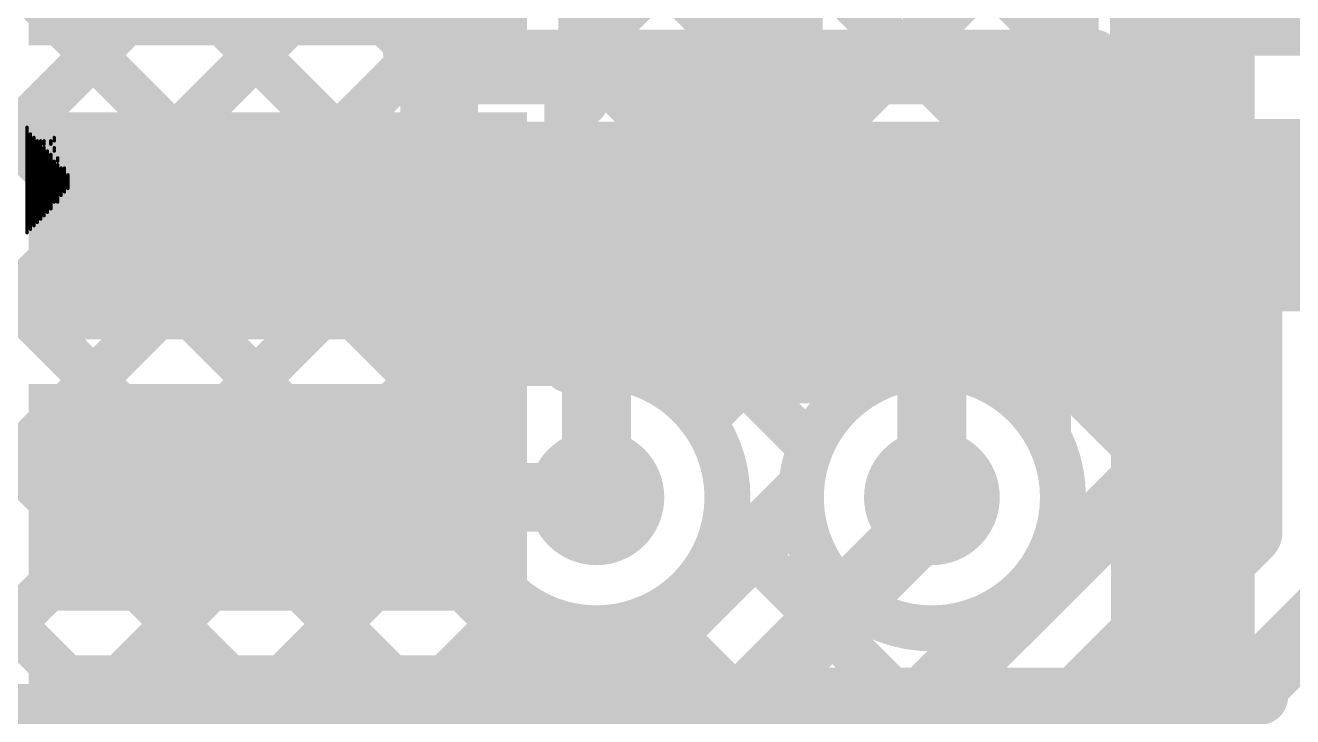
# Model space of a CAD drawing. Header units: millimetres. Extents: x 1.22 to 4.12, y 1.17 to 3.21.
# Drawn here: x 1.6853 to 1.9058, y 2.4304 to 2.5508 of the extents above; entities that cross this region are included whole.
import ezdxf

# ---------------------------------------------------------------- set-up
doc = ezdxf.new("R2010")
doc.units = ezdxf.units.MM
doc.header["$MEASUREMENT"] = 0
for name, color, linetype in [('BottomLayer', 5, 'Continuous'), ('BottomPaste', 16, 'Continuous'), ('BottomSolder', 6, 'Continuous'), ('MultiLayer', 9, 'Continuous'), ('TopLayer', 1, 'Continuous'), ('TopOverlay', 2, 'Continuous'), ('TopPaste', 8, 'Continuous'), ('TopSolder', 216, 'Continuous'), ('ViaHoleLayer', 16, 'Continuous')]:
    doc.layers.add(name, color=color, linetype=linetype)

# ---------------------------------------------------------------- blocks, each defined once
blk = doc.blocks.new('B3FS_1012P_17')
at = {"layer": 'TopOverlay', "const_width": 0.01}
blk.add_lwpolyline([(0.087, -0.129), (-0.092, -0.129)], dxfattribs=at)
at = {"layer": 'TopOverlay', "const_width": 0.005}
for points in [[(-0.0945, -0.129, 1), (-0.0895, -0.129, 1)], [(0.0845, -0.129, 1), (0.0895, -0.129, 1)]]:
    blk.add_lwpolyline(points, format="xyb", close=True, dxfattribs=at)
blk = doc.blocks.new('RN42_I_RM_B_18')
at = {"layer": 'BottomLayer'}
for points in [[(-0.03937, 0.42717), (-0.03937, 0.34843), (-0.00787, 0.42717), (-0.00787, 0.34843)], [(0.00787, 0.42717), (0.00787, 0.34843), (0.03937, 0.42717), (0.03937, 0.34843)], [(0.05512, 0.42717), (0.05512, 0.34843), (0.08661, 0.42717), (0.08661, 0.34843)]]:
    blk.add_solid(points, dxfattribs=at)
at = {"layer": 'BottomPaste'}
for points in [[(-0.03937, 0.42717), (-0.03937, 0.34843), (-0.00787, 0.42717), (-0.00787, 0.34843)], [(0.00787, 0.42717), (0.00787, 0.34843), (0.03937, 0.42717), (0.03937, 0.34843)], [(0.05512, 0.42717), (0.05512, 0.34843), (0.08661, 0.42717), (0.08661, 0.34843)]]:
    blk.add_solid(points, dxfattribs=at)
at = {"layer": 'BottomSolder'}
for points in [[(-0.04337, 0.43117), (-0.04337, 0.34443), (-0.00387, 0.43117), (-0.00387, 0.34443)], [(0.00387, 0.43117), (0.00387, 0.34443), (0.04337, 0.43117), (0.04337, 0.34443)], [(0.05112, 0.43117), (0.05112, 0.34443), (0.09061, 0.43117), (0.09061, 0.34443)], [(0.1023, 0.43117), (0.1023, 0.34443), (0.1418, 0.43117), (0.1418, 0.34443)]]:
    blk.add_solid(points, dxfattribs=at)
blk = doc.blocks.new('R__0603_25')
at = {"layer": 'TopLayer'}
for points in [[(-0.015, -0.0175), (-0.015, 0.0175), (-0.045, -0.0175), (-0.045, 0.0175)], [(0.045, -0.0175), (0.045, 0.0175), (0.015, -0.0175), (0.015, 0.0175)]]:
    blk.add_solid(points, dxfattribs=at)
at = {"layer": 'TopOverlay', "const_width": 0.01}
for points in [[(-0.052, 0.024), (-0.052, -0.024)], [(-0.052, 0.024), (0.052, 0.024)], [(0.052, 0.024), (0.052, -0.024)], [(-0.052, -0.024), (0.052, -0.024)]]:
    blk.add_lwpolyline(points, dxfattribs=at)
at = {"layer": 'TopOverlay', "const_width": 0.005}
for points in [[(-0.0545, 0.024, 1), (-0.0495, 0.024, 1)], [(-0.0545, 0.024, 1), (-0.0495, 0.024, 1)], [(0.0495, 0.024, 1), (0.0545, 0.024, 1)], [(0.0495, 0.024, 1), (0.0545, 0.024, 1)], [(-0.0545, -0.024, 1), (-0.0495, -0.024, 1)], [(-0.0545, -0.024, 1), (-0.0495, -0.024, 1)], [(0.0495, -0.024, 1), (0.0545, -0.024, 1)], [(0.0495, -0.024, 1), (0.0545, -0.024, 1)]]:
    blk.add_lwpolyline(points, format="xyb", close=True, dxfattribs=at)
at = {"layer": 'TopPaste'}
for points in [[(-0.015, -0.0175), (-0.015, 0.0175), (-0.045, -0.0175), (-0.045, 0.0175)], [(0.045, -0.0175), (0.045, 0.0175), (0.015, -0.0175), (0.015, 0.0175)]]:
    blk.add_solid(points, dxfattribs=at)
at = {"layer": 'TopSolder'}
for points in [[(-0.011, -0.0215), (-0.011, 0.0215), (-0.049, -0.0215), (-0.049, 0.0215)], [(0.049, -0.0215), (0.049, 0.0215), (0.011, -0.0215), (0.011, 0.0215)]]:
    blk.add_solid(points, dxfattribs=at)
blk = doc.blocks.new('R__0603_30')
at = {"layer": 'TopLayer'}
for points in [[(-0.015, -0.0175), (-0.015, 0.0175), (-0.045, -0.0175), (-0.045, 0.0175)], [(0.045, -0.0175), (0.045, 0.0175), (0.015, -0.0175), (0.015, 0.0175)]]:
    blk.add_solid(points, dxfattribs=at)
at = {"layer": 'TopOverlay', "const_width": 0.01}
for points in [[(-0.052, 0.024), (-0.052, -0.024)], [(-0.052, 0.024), (0.052, 0.024)], [(0.052, 0.024), (0.052, -0.024)], [(-0.052, -0.024), (0.052, -0.024)]]:
    blk.add_lwpolyline(points, dxfattribs=at)
at = {"layer": 'TopOverlay', "const_width": 0.005}
for points in [[(-0.0545, 0.024, 1), (-0.0495, 0.024, 1)], [(-0.0545, 0.024, 1), (-0.0495, 0.024, 1)], [(0.0495, 0.024, 1), (0.0545, 0.024, 1)], [(0.0495, 0.024, 1), (0.0545, 0.024, 1)], [(-0.0545, -0.024, 1), (-0.0495, -0.024, 1)], [(-0.0545, -0.024, 1), (-0.0495, -0.024, 1)], [(0.0495, -0.024, 1), (0.0545, -0.024, 1)], [(0.0495, -0.024, 1), (0.0545, -0.024, 1)]]:
    blk.add_lwpolyline(points, format="xyb", close=True, dxfattribs=at)
at = {"layer": 'TopPaste'}
for points in [[(-0.015, -0.0175), (-0.015, 0.0175), (-0.045, -0.0175), (-0.045, 0.0175)], [(0.045, -0.0175), (0.045, 0.0175), (0.015, -0.0175), (0.015, 0.0175)]]:
    blk.add_solid(points, dxfattribs=at)
at = {"layer": 'TopSolder'}
for points in [[(-0.011, -0.0215), (-0.011, 0.0215), (-0.049, -0.0215), (-0.049, 0.0215)], [(0.049, -0.0215), (0.049, 0.0215), (0.011, -0.0215), (0.011, 0.0215)]]:
    blk.add_solid(points, dxfattribs=at)
blk = doc.blocks.new('R__0402_31')
at = {"layer": 'TopLayer'}
for points in [[(-0.0095, -0.0125), (-0.0095, 0.0125), (-0.0275, -0.0125), (-0.0275, 0.0125)], [(0.0275, -0.0125), (0.0275, 0.0125), (0.0095, -0.0125), (0.0095, 0.0125)]]:
    blk.add_solid(points, dxfattribs=at)
at = {"layer": 'TopOverlay', "const_width": 0.01}
for points in [[(-0.034, -0.019), (-0.034, 0.019)], [(0.034, 0.019), (-0.034, 0.019)], [(0.034, -0.019), (0.034, 0.019)], [(0.034, -0.019), (-0.034, -0.019)]]:
    blk.add_lwpolyline(points, dxfattribs=at)
at = {"layer": 'TopOverlay', "const_width": 0.005}
for points in [[(-0.0365, 0.019, 1), (-0.0315, 0.019, 1)], [(-0.0365, 0.019, 1), (-0.0315, 0.019, 1)], [(0.0315, 0.019, 1), (0.0365, 0.019, 1)], [(0.0315, 0.019, 1), (0.0365, 0.019, 1)], [(-0.0365, -0.019, 1), (-0.0315, -0.019, 1)], [(-0.0365, -0.019, 1), (-0.0315, -0.019, 1)], [(0.0315, -0.019, 1), (0.0365, -0.019, 1)], [(0.0315, -0.019, 1), (0.0365, -0.019, 1)]]:
    blk.add_lwpolyline(points, format="xyb", close=True, dxfattribs=at)
at = {"layer": 'TopPaste'}
for points in [[(-0.0095, -0.0125), (-0.0095, 0.0125), (-0.0275, -0.0125), (-0.0275, 0.0125)], [(0.0275, -0.0125), (0.0275, 0.0125), (0.0095, -0.0125), (0.0095, 0.0125)]]:
    blk.add_solid(points, dxfattribs=at)
at = {"layer": 'TopSolder'}
for points in [[(-0.0055, -0.0165), (-0.0055, 0.0165), (-0.0315, -0.0165), (-0.0315, 0.0165)], [(0.0315, -0.0165), (0.0315, 0.0165), (0.0055, -0.0165), (0.0055, 0.0165)]]:
    blk.add_solid(points, dxfattribs=at)

msp = doc.modelspace()

# ---------------------------------------------------------------- linework, layer by layer
at = {"layer": 'BottomLayer'}
for points, const_width in [([(1.78257, 2.54625), (1.88292, 2.6466)], 0.008), ([(1.78745, 2.6249), (1.86319, 2.54916)], 0.008), ([(1.88669, 2.19303), (1.88669, 2.60469)], 0.025), ([(1.77957, 2.60449), (1.86319, 2.52088)], 0.008), ([(1.86319, 2.47925), (1.86319, 2.60469)], 0.008), ([(1.77957, 2.51497), (1.86319, 2.59858)], 0.008), ([(1.78257, 2.5373), (1.78257, 2.5968)], 0.008), ([(1.78257, 2.5732), (1.86319, 2.49259)], 0.008), ([(1.78432, 2.49143), (1.86319, 2.57029)], 0.008), ([(1.78257, 2.54492), (1.83689, 2.4906)], 0.008), ([(1.77957, 2.5373), (1.77957, 2.54261)], 0.008), ([(1.80313, 2.48195), (1.86319, 2.54201)], 0.008), ([(1.77957, 2.49537), (1.77957, 2.5373)], 0.008), ([(1.77957, 2.51963), (1.82191, 2.4773)], 0.008), ([(1.84079, 2.49133), (1.86319, 2.51372)], 0.008), ([(1.77957, 2.49087), (1.77957, 2.49537)], 0.008), ([(1.77957, 2.49087), (1.77957, 2.49537)], 0.008), ([(1.86073, 2.48298), (1.86319, 2.48544)], 0.008), ([(1.7292, 2.46862), (1.78462, 2.46862)], 0.012), ([(1.78784, 2.43838), (1.8203, 2.47084)], 0.008), ([(1.843, 2.46538), (1.843, 2.46862)], 0.012), ([(1.79196, 2.43838), (1.82027, 2.46669)], 0.008), ([(1.799, 2.42138), (1.843, 2.46538)], 0.012), ([(1.80695, 2.46397), (1.81225, 2.45867)], 0.008), ([(1.77957, 2.44187), (1.77957, 2.44638)], 0.008), ([(1.77957, 2.44187), (1.77957, 2.44638)], 0.008), ([(1.79455, 2.44809), (1.79811, 2.44453)], 0.008), ([(1.77957, 2.43838), (1.77957, 2.44187)], 0.008), ([(1.77957, 2.43838), (1.79196, 2.43838)], 0.008)]:
    msp.add_lwpolyline(points, dxfattribs=dict(at, const_width=const_width))
for points, const_width in [([(1.86119, 2.54916, 1), (1.86519, 2.54916, 1)], 0.004), ([(1.78057, 2.54625, 1), (1.78457, 2.54625, 1)], 0.004), ([(1.78057, 2.54492, 1), (1.78457, 2.54492, 1)], 0.004), ([(1.77757, 2.54261, 1), (1.78157, 2.54261, 1)], 0.004), ([(1.86119, 2.54201, 1), (1.86519, 2.54201, 1)], 0.004), ([(1.77757, 2.5373, 1), (1.78157, 2.5373, 1)], 0.004), ([(1.77757, 2.5373, 1), (1.78157, 2.5373, 1)], 0.004), ([(1.78057, 2.5373, 1), (1.78457, 2.5373, 1)], 0.004), ([(1.77757, 2.51963, 1), (1.78157, 2.51963, 1)], 0.004), ([(1.86119, 2.52088, 1), (1.86519, 2.52088, 1)], 0.004), ([(1.77757, 2.51497, 1), (1.78157, 2.51497, 1)], 0.004), ([(1.86119, 2.51372, 1), (1.86519, 2.51372, 1)], 0.004), ([(1.77757, 2.49537, 1), (1.78157, 2.49537, 1)], 0.004), ([(1.77757, 2.49537, 1), (1.78157, 2.49537, 1)], 0.004), ([(1.77757, 2.49537, 1), (1.78157, 2.49537, 1)], 0.004), ([(1.86119, 2.49259, 1), (1.86519, 2.49259, 1)], 0.004), ([(1.77757, 2.49087, 1), (1.78157, 2.49087, 1)], 0.004), ([(1.77757, 2.49087, 1), (1.78157, 2.49087, 1)], 0.004), ([(1.77757, 2.49087, 1), (1.78157, 2.49087, 1)], 0.004), ([(1.78232, 2.49143, 1), (1.78632, 2.49143, 1)], 0.004), ([(1.83489, 2.4906, 1), (1.83889, 2.4906, 1)], 0.004), ([(1.83879, 2.49133, 1), (1.84279, 2.49133, 1)], 0.004), ([(1.86119, 2.48544, 1), (1.86519, 2.48544, 1)], 0.004), ([(1.80113, 2.48195, 1), (1.80513, 2.48195, 1)], 0.004), ([(1.85873, 2.48298, 1), (1.86273, 2.48298, 1)], 0.004), ([(1.86119, 2.47925, 1), (1.86519, 2.47925, 1)], 0.004), ([(1.86119, 2.47925, 1), (1.86519, 2.47925, 1)], 0.004), ([(1.81991, 2.4773, 1), (1.82391, 2.4773, 1)], 0.004), ([(1.77872, 2.46862, 1), (1.79053, 2.46862, 1)], 0.01181), ([(1.83709, 2.46862, 1), (1.84891, 2.46862, 1)], 0.01181), ([(1.7262, 2.46862, 1), (1.7322, 2.46862, 1)], 0.006), ([(1.78162, 2.46862, 1), (1.78762, 2.46862, 1)], 0.006), ([(1.8183, 2.47084, 1), (1.8223, 2.47084, 1)], 0.004), ([(1.84, 2.46862, 1), (1.846, 2.46862, 1)], 0.006), ([(1.80543, 2.46862, 1), (1.80943, 2.46862, 1)], 0.004), ([(1.80543, 2.46862, 1), (1.80943, 2.46862, 1)], 0.004), ([(1.81827, 2.46669, 1), (1.82227, 2.46669, 1)], 0.004), ([(1.81827, 2.46669, 1), (1.82227, 2.46669, 1)], 0.004), ([(1.84, 2.46538, 1), (1.846, 2.46538, 1)], 0.006), ([(1.84, 2.46538, 1), (1.846, 2.46538, 1)], 0.006), ([(1.80495, 2.46397, 1), (1.80895, 2.46397, 1)], 0.004), ([(1.81025, 2.45867, 1), (1.81425, 2.45867, 1)], 0.004), ([(1.77757, 2.44638, 1), (1.78157, 2.44638, 1)], 0.004), ([(1.77757, 2.44638, 1), (1.78157, 2.44638, 1)], 0.004), ([(1.77757, 2.44638, 1), (1.78157, 2.44638, 1)], 0.004), ([(1.79255, 2.44809, 1), (1.79655, 2.44809, 1)], 0.004), ([(1.79611, 2.44453, 1), (1.80011, 2.44453, 1)], 0.004), ([(1.77757, 2.44187, 1), (1.78157, 2.44187, 1)], 0.004), ([(1.77757, 2.44187, 1), (1.78157, 2.44187, 1)], 0.004), ([(1.77757, 2.44187, 1), (1.78157, 2.44187, 1)], 0.004), ([(1.77757, 2.43838, 1), (1.78157, 2.43838, 1)], 0.004), ([(1.77757, 2.43838, 1), (1.78157, 2.43838, 1)], 0.004), ([(1.78584, 2.43838, 1), (1.78984, 2.43838, 1)], 0.004), ([(1.78996, 2.43838, 1), (1.79396, 2.43838, 1)], 0.004), ([(1.78996, 2.43838, 1), (1.79396, 2.43838, 1)], 0.004)]:
    msp.add_lwpolyline(points, format="xyb", close=True, dxfattribs=dict(at, const_width=const_width))
at = {"layer": 'BottomLayer', "const_width": 0.008}
for points in [[(1.77957, 2.49087, -0.481171), (1.80743, 2.46862)], [(1.82027, 2.46669, -0.817716), (1.86319, 2.47925)], [(1.80743, 2.46862, -0.481171), (1.77957, 2.44638)]]:
    msp.add_lwpolyline(points, format="xyb", dxfattribs=at)
at = {"layer": 'MultiLayer', "const_width": 0.01181}
for points in [[(1.77872, 2.46862, 1), (1.79053, 2.46862, 1)], [(1.83709, 2.46862, 1), (1.84891, 2.46862, 1)]]:
    msp.add_lwpolyline(points, format="xyb", close=True, dxfattribs=at)
at = {"layer": 'TopLayer'}
for points, const_width in [([(1.57421, 2.725), (1.7515, 2.54771)], 0.008), ([(1.46742, 2.71865), (1.77516, 2.41091)], 0.008), ([(1.464, 2.69379), (1.74721, 2.41058)], 0.008), ([(1.464, 2.6655), (1.71892, 2.41058)], 0.008), ([(1.7515, 2.546), (1.7515, 2.604)], 0.008), ([(1.572, 2.42053), (1.7515, 2.60003)], 0.008), ([(1.6818, 2.58913), (1.7545, 2.51643)], 0.008), ([(1.783, 2.55), (1.783, 2.575)], 0.01), ([(1.843, 2.55), (1.843, 2.575)], 0.01), ([(1.6119, 2.43214), (1.7515, 2.57174)], 0.008), ([(1.67249, 2.57015), (1.76409, 2.47855)], 0.008), ([(1.64928, 2.56508), (1.80055, 2.41381)], 0.008), ([(1.64018, 2.43214), (1.75404, 2.546)], 0.008), ([(1.7515, 2.546), (1.8115, 2.546)], 0.008), ([(1.75321, 2.546), (1.75821, 2.541)], 0.008), ([(1.77732, 2.541), (1.78232, 2.546)], 0.008), ([(1.78149, 2.546), (1.78649, 2.541)], 0.008), ([(1.80561, 2.541), (1.81061, 2.546)], 0.008), ([(1.80978, 2.546), (1.81478, 2.541)], 0.008), ([(1.8145, 2.546), (1.8715, 2.546)], 0.008), ([(1.83389, 2.541), (1.83889, 2.546)], 0.008), ([(1.83806, 2.546), (1.84306, 2.541)], 0.008), ([(1.86218, 2.541), (1.86718, 2.546)], 0.008), ([(1.86635, 2.546), (1.87135, 2.541)], 0.008), ([(1.8715, 2.541), (1.8715, 2.546)], 0.008), ([(1.726, 2.26309), (2.00191, 2.539)], 0.012), ([(1.7545, 2.541), (1.8115, 2.541)], 0.008), ([(1.7545, 2.489), (1.7545, 2.541)], 0.008), ([(1.8115, 2.489), (1.8115, 2.541)], 0.008), ([(1.8145, 2.541), (1.8715, 2.541)], 0.008), ([(1.8145, 2.489), (1.8145, 2.541)], 0.008), ([(1.8715, 2.5355), (1.8715, 2.541)], 0.008), ([(1.8715, 2.5355), (1.8715, 2.541)], 0.008), ([(1.8715, 2.489), (1.8715, 2.5355)], 0.008), ([(1.8745, 2.5015), (1.8745, 2.5355)], 0.008), ([(1.8715, 2.52204), (1.8745, 2.52504)], 0.008), ([(1.898, 2.46258), (1.898, 2.5215)], 0.012), ([(1.8115, 2.51861), (1.8145, 2.52161)], 0.008), ([(1.66847, 2.43214), (1.7545, 2.51818)], 0.008), ([(1.782, 2.514), (1.783, 2.515)], 0.012), ([(1.783, 2.515), (1.78462, 2.51338)], 0.012), ([(1.843, 2.46862), (1.843, 2.515)], 0.012), ([(1.78462, 2.46862), (1.78462, 2.51338)], 0.012), ([(1.8115, 2.51599), (1.8145, 2.51299)], 0.008), ([(1.8715, 2.51256), (1.8745, 2.50956)], 0.008), ([(1.8715, 2.49375), (1.87925, 2.5015)], 0.008), ([(1.8745, 2.5015), (1.881, 2.5015)], 0.008), ([(1.881, 2.46962), (1.881, 2.5015)], 0.008), ([(1.8115, 2.49032), (1.8145, 2.49332)], 0.008), ([(1.86675, 2.489), (1.8715, 2.49375)], 0.008), ([(1.69302, 2.42841), (1.7545, 2.48989)], 0.008), ([(1.7545, 2.489), (1.76762, 2.489)], 0.008), ([(1.76762, 2.48383), (1.76762, 2.489)], 0.008), ([(1.80162, 2.489), (1.8115, 2.489)], 0.008), ([(1.80162, 2.48383), (1.80162, 2.489)], 0.008), ([(1.80313, 2.48195), (1.81018, 2.489)], 0.008), ([(1.81021, 2.489), (1.82191, 2.4773)], 0.008), ([(1.8145, 2.489), (1.826, 2.489)], 0.008), ([(1.826, 2.48383), (1.826, 2.489)], 0.008), ([(1.86, 2.489), (1.8715, 2.489)], 0.008), ([(1.86, 2.48383), (1.86, 2.489)], 0.008), ([(1.86073, 2.48298), (1.86675, 2.489)], 0.008), ([(1.86678, 2.489), (1.881, 2.47478)], 0.008), ([(1.86194, 2.45591), (1.881, 2.47497)], 0.008), ([(1.76004, 2.41058), (1.8203, 2.47084)], 0.008), ([(1.70348, 2.41058), (1.76181, 2.46892)], 0.008), ([(1.81177, 2.40039), (1.881, 2.46962)], 0.008), ([(1.71742, 2.282), (1.898, 2.46258)], 0.012), ([(1.80695, 2.46397), (1.84115, 2.42977)], 0.008), ([(1.86498, 2.46252), (1.86943, 2.45806)], 0.008), ([(1.79382, 2.41607), (1.82864, 2.4509)], 0.008), ([(1.73176, 2.41058), (1.77129, 2.45011)], 0.008), ([(1.8102, 2.40417), (1.85571, 2.44968)], 0.008), ([(1.79455, 2.44809), (1.82701, 2.41563)], 0.008), ([(1.85168, 2.44753), (1.85529, 2.44392)], 0.008), ([(1.60802, 2.43214), (1.69302, 2.43214)], 0.008), ([(1.69302, 2.41058), (1.69302, 2.43214)], 0.008)]:
    msp.add_lwpolyline(points, dxfattribs=dict(at, const_width=const_width))
for points, const_width in [([(1.7805, 2.55, 1), (1.7855, 2.55, 1)], 0.005), ([(1.8405, 2.55, 1), (1.8455, 2.55, 1)], 0.005), ([(1.7495, 2.54771, 1), (1.7535, 2.54771, 1)], 0.004), ([(1.7495, 2.546, 1), (1.7535, 2.546, 1)], 0.004), ([(1.7495, 2.546, 1), (1.7535, 2.546, 1)], 0.004), ([(1.75121, 2.546, 1), (1.75521, 2.546, 1)], 0.004), ([(1.75204, 2.546, 1), (1.75604, 2.546, 1)], 0.004), ([(1.77949, 2.546, 1), (1.78349, 2.546, 1)], 0.004), ([(1.78032, 2.546, 1), (1.78432, 2.546, 1)], 0.004), ([(1.80778, 2.546, 1), (1.81178, 2.546, 1)], 0.004), ([(1.80861, 2.546, 1), (1.81261, 2.546, 1)], 0.004), ([(1.8095, 2.546, 1), (1.8135, 2.546, 1)], 0.004), ([(1.8125, 2.546, 1), (1.8165, 2.546, 1)], 0.004), ([(1.83606, 2.546, 1), (1.84006, 2.546, 1)], 0.004), ([(1.83689, 2.546, 1), (1.84089, 2.546, 1)], 0.004), ([(1.86435, 2.546, 1), (1.86835, 2.546, 1)], 0.004), ([(1.86518, 2.546, 1), (1.86918, 2.546, 1)], 0.004), ([(1.8695, 2.546, 1), (1.8735, 2.546, 1)], 0.004), ([(1.8695, 2.546, 1), (1.8735, 2.546, 1)], 0.004), ([(1.7525, 2.541, 1), (1.7565, 2.541, 1)], 0.004), ([(1.7525, 2.541, 1), (1.7565, 2.541, 1)], 0.004), ([(1.75621, 2.541, 1), (1.76021, 2.541, 1)], 0.004), ([(1.77532, 2.541, 1), (1.77932, 2.541, 1)], 0.004), ([(1.78449, 2.541, 1), (1.78849, 2.541, 1)], 0.004), ([(1.80361, 2.541, 1), (1.80761, 2.541, 1)], 0.004), ([(1.8095, 2.541, 1), (1.8135, 2.541, 1)], 0.004), ([(1.8095, 2.541, 1), (1.8135, 2.541, 1)], 0.004), ([(1.8125, 2.541, 1), (1.8165, 2.541, 1)], 0.004), ([(1.8125, 2.541, 1), (1.8165, 2.541, 1)], 0.004), ([(1.81278, 2.541, 1), (1.81678, 2.541, 1)], 0.004), ([(1.83189, 2.541, 1), (1.83589, 2.541, 1)], 0.004), ([(1.84106, 2.541, 1), (1.84506, 2.541, 1)], 0.004), ([(1.86018, 2.541, 1), (1.86418, 2.541, 1)], 0.004), ([(1.86935, 2.541, 1), (1.87335, 2.541, 1)], 0.004), ([(1.8695, 2.541, 1), (1.8735, 2.541, 1)], 0.004), ([(1.8695, 2.541, 1), (1.8735, 2.541, 1)], 0.004), ([(1.8695, 2.541, 1), (1.8735, 2.541, 1)], 0.004), ([(1.8695, 2.541, 1), (1.8735, 2.541, 1)], 0.004), ([(1.8695, 2.5355, 1), (1.8735, 2.5355, 1)], 0.004), ([(1.8695, 2.5355, 1), (1.8735, 2.5355, 1)], 0.004), ([(1.8695, 2.5355, 1), (1.8735, 2.5355, 1)], 0.004), ([(1.8725, 2.5355, 1), (1.8765, 2.5355, 1)], 0.004), ([(1.8725, 2.52504, 1), (1.8765, 2.52504, 1)], 0.004), ([(1.895, 2.5215, 1), (1.901, 2.5215, 1)], 0.006), ([(1.8125, 2.52161, 1), (1.8165, 2.52161, 1)], 0.004), ([(1.8695, 2.52204, 1), (1.8735, 2.52204, 1)], 0.004), ([(1.7525, 2.51818, 1), (1.7565, 2.51818, 1)], 0.004), ([(1.78, 2.515, 1), (1.786, 2.515, 1)], 0.006), ([(1.78, 2.515, 1), (1.786, 2.515, 1)], 0.006), ([(1.8095, 2.51861, 1), (1.8135, 2.51861, 1)], 0.004), ([(1.84, 2.515, 1), (1.846, 2.515, 1)], 0.006), ([(1.7525, 2.51643, 1), (1.7565, 2.51643, 1)], 0.004), ([(1.779, 2.514, 1), (1.785, 2.514, 1)], 0.006), ([(1.78162, 2.51338, 1), (1.78762, 2.51338, 1)], 0.006), ([(1.78162, 2.51338, 1), (1.78762, 2.51338, 1)], 0.006), ([(1.8095, 2.51599, 1), (1.8135, 2.51599, 1)], 0.004), ([(1.8125, 2.51299, 1), (1.8165, 2.51299, 1)], 0.004), ([(1.8695, 2.51256, 1), (1.8735, 2.51256, 1)], 0.004), ([(1.8725, 2.50956, 1), (1.8765, 2.50956, 1)], 0.004), ([(1.8725, 2.5015, 1), (1.8765, 2.5015, 1)], 0.004), ([(1.8725, 2.5015, 1), (1.8765, 2.5015, 1)], 0.004), ([(1.87725, 2.5015, 1), (1.88125, 2.5015, 1)], 0.004), ([(1.879, 2.5015, 1), (1.883, 2.5015, 1)], 0.004), ([(1.879, 2.5015, 1), (1.883, 2.5015, 1)], 0.004), ([(1.8125, 2.49332, 1), (1.8165, 2.49332, 1)], 0.004), ([(1.8695, 2.49375, 1), (1.8735, 2.49375, 1)], 0.004), ([(1.8695, 2.49375, 1), (1.8735, 2.49375, 1)], 0.004), ([(1.8095, 2.49032, 1), (1.8135, 2.49032, 1)], 0.004), ([(1.7525, 2.48989, 1), (1.7565, 2.48989, 1)], 0.004), ([(1.7525, 2.489, 1), (1.7565, 2.489, 1)], 0.004), ([(1.7525, 2.489, 1), (1.7565, 2.489, 1)], 0.004), ([(1.76562, 2.489, 1), (1.76962, 2.489, 1)], 0.004), ([(1.76562, 2.489, 1), (1.76962, 2.489, 1)], 0.004), ([(1.79962, 2.489, 1), (1.80362, 2.489, 1)], 0.004), ([(1.79962, 2.489, 1), (1.80362, 2.489, 1)], 0.004), ([(1.80818, 2.489, 1), (1.81218, 2.489, 1)], 0.004), ([(1.80821, 2.489, 1), (1.81221, 2.489, 1)], 0.004), ([(1.8095, 2.489, 1), (1.8135, 2.489, 1)], 0.004), ([(1.8095, 2.489, 1), (1.8135, 2.489, 1)], 0.004), ([(1.8125, 2.489, 1), (1.8165, 2.489, 1)], 0.004), ([(1.8125, 2.489, 1), (1.8165, 2.489, 1)], 0.004), ([(1.824, 2.489, 1), (1.828, 2.489, 1)], 0.004), ([(1.824, 2.489, 1), (1.828, 2.489, 1)], 0.004), ([(1.858, 2.489, 1), (1.862, 2.489, 1)], 0.004), ([(1.858, 2.489, 1), (1.862, 2.489, 1)], 0.004), ([(1.86475, 2.489, 1), (1.86875, 2.489, 1)], 0.004), ([(1.86475, 2.489, 1), (1.86875, 2.489, 1)], 0.004), ([(1.86478, 2.489, 1), (1.86878, 2.489, 1)], 0.004), ([(1.8695, 2.489, 1), (1.8735, 2.489, 1)], 0.004), ([(1.8695, 2.489, 1), (1.8735, 2.489, 1)], 0.004), ([(1.76562, 2.48383, 1), (1.76962, 2.48383, 1)], 0.004), ([(1.76562, 2.48383, 1), (1.76962, 2.48383, 1)], 0.004), ([(1.79962, 2.48383, 1), (1.80362, 2.48383, 1)], 0.004), ([(1.79962, 2.48383, 1), (1.80362, 2.48383, 1)], 0.004), ([(1.824, 2.48383, 1), (1.828, 2.48383, 1)], 0.004), ([(1.824, 2.48383, 1), (1.828, 2.48383, 1)], 0.004), ([(1.858, 2.48383, 1), (1.862, 2.48383, 1)], 0.004), ([(1.858, 2.48383, 1), (1.862, 2.48383, 1)], 0.004), ([(1.80113, 2.48195, 1), (1.80513, 2.48195, 1)], 0.004), ([(1.85873, 2.48298, 1), (1.86273, 2.48298, 1)], 0.004), ([(1.76209, 2.47855, 1), (1.76609, 2.47855, 1)], 0.004), ([(1.81991, 2.4773, 1), (1.82391, 2.4773, 1)], 0.004), ([(1.77872, 2.46862, 1), (1.79053, 2.46862, 1)], 0.01181), ([(1.83709, 2.46862, 1), (1.84891, 2.46862, 1)], 0.01181), ([(1.879, 2.47497, 1), (1.883, 2.47497, 1)], 0.004), ([(1.879, 2.47478, 1), (1.883, 2.47478, 1)], 0.004), ([(1.78162, 2.46862, 1), (1.78762, 2.46862, 1)], 0.006), ([(1.8183, 2.47084, 1), (1.8223, 2.47084, 1)], 0.004), ([(1.84, 2.46862, 1), (1.846, 2.46862, 1)], 0.006), ([(1.75981, 2.46892, 1), (1.76381, 2.46892, 1)], 0.004), ([(1.80543, 2.46862, 1), (1.80943, 2.46862, 1)], 0.004), ([(1.80543, 2.46862, 1), (1.80943, 2.46862, 1)], 0.004), ([(1.86381, 2.46862, 1), (1.86781, 2.46862, 1)], 0.004), ([(1.86381, 2.46862, 1), (1.86781, 2.46862, 1)], 0.004), ([(1.879, 2.46962, 1), (1.883, 2.46962, 1)], 0.004), ([(1.879, 2.46962, 1), (1.883, 2.46962, 1)], 0.004), ([(1.80495, 2.46397, 1), (1.80895, 2.46397, 1)], 0.004), ([(1.895, 2.46258, 1), (1.901, 2.46258, 1)], 0.006), ([(1.895, 2.46258, 1), (1.901, 2.46258, 1)], 0.006), ([(1.86298, 2.46252, 1), (1.86698, 2.46252, 1)], 0.004), ([(1.86743, 2.45806, 1), (1.87143, 2.45806, 1)], 0.004), ([(1.85994, 2.45591, 1), (1.86394, 2.45591, 1)], 0.004), ([(1.82664, 2.4509, 1), (1.83064, 2.4509, 1)], 0.004), ([(1.76929, 2.45011, 1), (1.77329, 2.45011, 1)], 0.004), ([(1.85371, 2.44968, 1), (1.85771, 2.44968, 1)], 0.004), ([(1.79255, 2.44809, 1), (1.79655, 2.44809, 1)], 0.004), ([(1.84968, 2.44753, 1), (1.85368, 2.44753, 1)], 0.004), ([(1.85329, 2.44392, 1), (1.85729, 2.44392, 1)], 0.004), ([(1.69102, 2.43214, 1), (1.69502, 2.43214, 1)], 0.004), ([(1.69102, 2.43214, 1), (1.69502, 2.43214, 1)], 0.004), ([(1.69102, 2.42841, 1), (1.69502, 2.42841, 1)], 0.004), ([(1.83915, 2.42977, 1), (1.84315, 2.42977, 1)], 0.004)]:
    msp.add_lwpolyline(points, format="xyb", close=True, dxfattribs=dict(at, const_width=const_width))
at = {"layer": 'TopLayer', "const_width": 0.008}
for points in [[(1.80743, 2.46862, -1.452551), (1.76762, 2.48383)], [(1.80162, 2.48383, -0.184522), (1.80743, 2.46862)], [(1.86581, 2.46862, -1.452551), (1.826, 2.48383)], [(1.86, 2.48383, -0.184522), (1.86581, 2.46862)]]:
    msp.add_lwpolyline(points, format="xyb", dxfattribs=at)
at = {"layer": 'TopOverlay', "const_width": 0.000592}
for points in [[(1.68555, 2.51469), (1.68555, 2.53303)], [(1.68614, 2.51529), (1.68614, 2.53185)], [(1.68673, 2.51588), (1.68673, 2.53126)], [(1.69028, 2.53067), (1.69028, 2.53126)], [(1.68733, 2.51647), (1.68733, 2.53067)], [(1.68792, 2.51706), (1.68792, 2.53067)], [(1.68851, 2.53008), (1.68851, 2.53067)], [(1.68851, 2.51765), (1.68851, 2.52948)], [(1.68969, 2.53008), (1.68969, 2.53067)], [(1.69028, 2.52889), (1.69028, 2.52948)], [(1.6891, 2.51824), (1.6891, 2.52889)], [(1.68969, 2.51884), (1.68969, 2.5283)], [(1.69028, 2.52002), (1.69028, 2.52712)], [(1.69088, 2.52712), (1.69088, 2.52771)], [(1.69088, 2.52002), (1.69088, 2.52653)], [(1.69147, 2.5212), (1.69147, 2.52593)], [(1.69206, 2.52179), (1.69206, 2.52593)], [(1.69265, 2.52238), (1.69265, 2.52475)]]:
    msp.add_lwpolyline(points, dxfattribs=at)
at = {"layer": 'TopOverlay', "const_width": 0.000296}
for points in [[(1.6854, 2.53303, 1), (1.6857, 2.53303, 1)], [(1.68599, 2.53185, 1), (1.68629, 2.53185, 1)], [(1.68659, 2.53126, 1), (1.68688, 2.53126, 1)], [(1.69014, 2.53126, 1), (1.69043, 2.53126, 1)], [(1.68718, 2.53067, 1), (1.68747, 2.53067, 1)], [(1.68777, 2.53067, 1), (1.68807, 2.53067, 1)], [(1.68836, 2.53067, 1), (1.68866, 2.53067, 1)], [(1.68836, 2.53008, 1), (1.68866, 2.53008, 1)], [(1.68836, 2.52948, 1), (1.68866, 2.52948, 1)], [(1.68954, 2.53067, 1), (1.68984, 2.53067, 1)], [(1.68954, 2.53008, 1), (1.68984, 2.53008, 1)], [(1.69014, 2.53067, 1), (1.69043, 2.53067, 1)], [(1.69014, 2.52948, 1), (1.69043, 2.52948, 1)], [(1.68895, 2.52889, 1), (1.68925, 2.52889, 1)], [(1.68954, 2.5283, 1), (1.68984, 2.5283, 1)], [(1.69014, 2.52889, 1), (1.69043, 2.52889, 1)], [(1.69014, 2.52712, 1), (1.69043, 2.52712, 1)], [(1.69073, 2.52771, 1), (1.69102, 2.52771, 1)], [(1.69073, 2.52712, 1), (1.69102, 2.52712, 1)], [(1.69073, 2.52653, 1), (1.69102, 2.52653, 1)], [(1.69132, 2.52593, 1), (1.69162, 2.52593, 1)], [(1.69191, 2.52593, 1), (1.69221, 2.52593, 1)], [(1.6925, 2.52475, 1), (1.6928, 2.52475, 1)], [(1.69132, 2.5212, 1), (1.69162, 2.5212, 1)], [(1.69191, 2.52179, 1), (1.69221, 2.52179, 1)], [(1.6925, 2.52238, 1), (1.6928, 2.52238, 1)], [(1.68895, 2.51824, 1), (1.68925, 2.51824, 1)], [(1.68954, 2.51884, 1), (1.68984, 2.51884, 1)], [(1.69014, 2.52002, 1), (1.69043, 2.52002, 1)], [(1.69073, 2.52002, 1), (1.69102, 2.52002, 1)], [(1.68659, 2.51588, 1), (1.68688, 2.51588, 1)], [(1.68718, 2.51647, 1), (1.68747, 2.51647, 1)], [(1.68777, 2.51706, 1), (1.68807, 2.51706, 1)], [(1.68836, 2.51765, 1), (1.68866, 2.51765, 1)], [(1.6854, 2.51469, 1), (1.6857, 2.51469, 1)], [(1.68599, 2.51529, 1), (1.68629, 2.51529, 1)]]:
    msp.add_lwpolyline(points, format="xyb", close=True, dxfattribs=at)
at = {"layer": 'ViaHoleLayer', "const_width": 0.00591}
for points in [[(1.78167, 2.46862, 1), (1.78757, 2.46862, 1)], [(1.84005, 2.46862, 1), (1.84595, 2.46862, 1)]]:
    msp.add_lwpolyline(points, format="xyb", close=True, dxfattribs=at)

# ---------------------------------------------------------------- block references
for name, p, rotation in [('RN42_I_RM_B_18', (2.117, 2.445), 90), ('R__0603_25', (1.783, 2.545), 90), ('R__0603_30', (1.843, 2.545), 90), ('R__0402_31', (1.898, 2.54), 270), ('B3FS_1012P_17', (1.808, 2.305), 180)]:
    msp.add_blockref(name, p, dxfattribs=dict(rotation=rotation))

doc.saveas('drawing.dxf')
